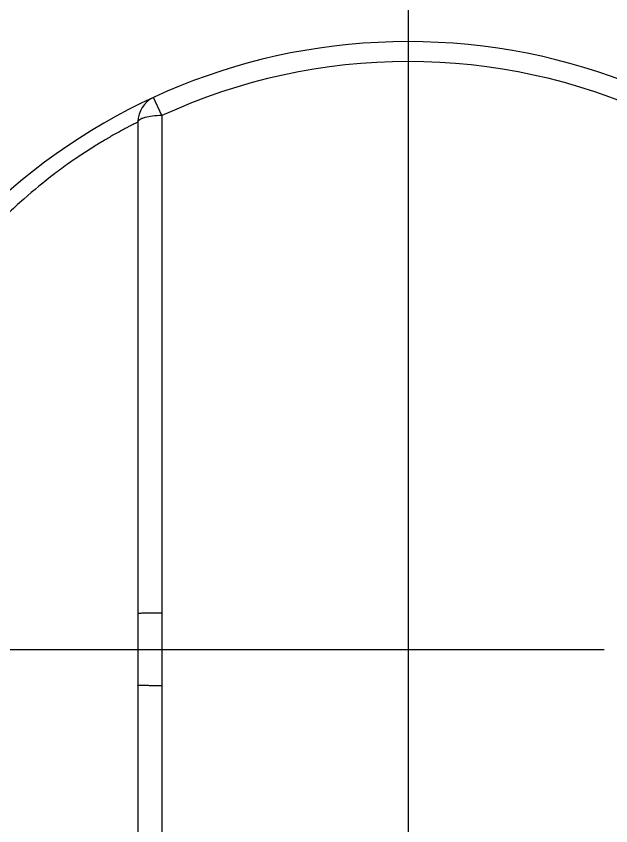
# Model space of a CAD drawing. Extents: x 39521 to 39941, y -9225 to -8631.
# Drawn here: x 39685.9 to 39690.3, y -9082.63 to -9076.63 of the extents above; entities that cross this region are included whole.
import ezdxf

# ---------------------------------------------------------------- set-up
doc = ezdxf.new("R2010")
doc.units = 0
doc.header["$LTSCALE"] = 7
doc.header["$MEASUREMENT"] = 0
doc.linetypes.add('CENTER', pattern=[2, 1.25, -0.25, 0.25, -0.25])
doc.layers.add('CL', color=1, linetype='CENTER')
doc.layers.add('DWG', color=7, linetype='CONTINUOUS')

msp = doc.modelspace()

# ---------------------------------------------------------------- linework, layer by layer
at = {"layer": 'CL'}
for p, q in [((39688.8011, -9074.0226), (39688.8011, -9088.6226)), ((39688.8011, -9074.0226), (39688.8011, -9088.6226)), ((39681.5011, -9081.3226), (39696.1011, -9081.3226)), ((39681.5011, -9081.3226), (39696.1011, -9081.3226))]:
    msp.add_line(p, q, dxfattribs=at)
at = {"layer": 'DWG'}
for p, q in [((39686.9792, -9077.3699), (39686.9174, -9077.2358)), ((39686.9791, -9077.3698), (39686.9792, -9081.0537)), ((39686.8011, -9077.4175), (39686.8011, -9081.0569)), ((39686.8011, -9081.0569), (39686.8011, -9081.5883)), ((39686.9792, -9081.0537), (39686.9792, -9081.5915)), ((39686.8011, -9081.5883), (39686.8011, -9085.2277)), ((39686.9792, -9081.5915), (39686.9791, -9085.2754))]:
    msp.add_line(p, q, dxfattribs=at)
for radius in [6.5, 6.3]:
    msp.add_circle((39688.8011, -9081.3226), radius, dxfattribs=at)
for centre, radius, start, end in [((39688.8011, -9081.3226), 4.5, 185.99754, 174.24014), ((39688.8011, -9081.3226), 4.3524, 65.25315, 114.74693), ((39687.0011, -9077.4175), 0.2001, 114.74654, 180)]:
    msp.add_arc(centre, radius, start, end, dxfattribs=at)
for points, knots in [([(39686.9792, -9077.3699), (39686.9559, -9077.3709), (39686.9132, -9077.3732), (39686.8636, -9077.3816), (39686.8316, -9077.3917), (39686.8134, -9077.3998), (39686.8011, -9077.4103), (39686.8011, -9077.4175)], [0, 0, 0, 0, 0.366009, 0.672803, 0.792799, 0.886737, 1, 1, 1, 1]), ([(39686.8011, -9077.4175), (39686.8012, -9077.4176), (39686.8001, -9077.4178), (39686.7993, -9077.4185), (39686.7969, -9077.4195), (39686.7925, -9077.4218), (39686.7846, -9077.4257), (39686.7728, -9077.4318), (39686.7576, -9077.4395), (39686.7391, -9077.4492), (39686.7174, -9077.4606), (39686.682, -9077.4795), (39686.6301, -9077.508), (39686.5595, -9077.5487), (39686.4781, -9077.5982), (39686.3869, -9077.6568), (39686.2874, -9077.725), (39686.1401, -9077.833), (39685.9457, -9077.9925), (39685.7113, -9078.2165), (39685.4803, -9078.4771), (39685.2624, -9078.7694), (39685.0648, -9079.0885), (39684.8928, -9079.4297), (39684.7005, -9079.9087), (39684.5372, -9080.5405), (39684.4715, -9081.3226), (39684.5372, -9082.1047), (39684.7005, -9082.7365), (39684.8928, -9083.2156), (39685.0648, -9083.5567), (39685.2624, -9083.8758), (39685.4803, -9084.1681), (39685.7113, -9084.4287), (39685.9457, -9084.6527), (39686.1401, -9084.8122), (39686.2874, -9084.9202), (39686.3869, -9084.9884), (39686.4781, -9085.047), (39686.5595, -9085.0965), (39686.6301, -9085.1372), (39686.682, -9085.1657), (39686.7174, -9085.1846), (39686.7391, -9085.1961), (39686.7576, -9085.2057), (39686.7728, -9085.2135), (39686.7846, -9085.2195), (39686.7925, -9085.2234), (39686.7969, -9085.2257), (39686.7993, -9085.2267), (39686.8001, -9085.2274), (39686.8012, -9085.2276), (39686.8011, -9085.2277)], [0, 0, 0, 0, 0.00005, 0.0002, 0.00045, 0.0008, 0.001797, 0.003192, 0.004981, 0.007164, 0.00974, 0.012705, 0.019779, 0.02834, 0.038343, 0.049727, 0.062396, 0.076254, 0.107132, 0.141386, 0.178089, 0.216454, 0.255879, 0.295933, 0.33641, 0.417997, 0.500002, 0.582001, 0.663588, 0.704069, 0.744124, 0.783546, 0.82191, 0.858614, 0.892869, 0.923746, 0.937604, 0.950273, 0.961657, 0.971661, 0.980221, 0.987295, 0.99026, 0.992836, 0.995019, 0.996808, 0.998203, 0.9992, 0.99955, 0.9998, 0.99995, 1, 1, 1, 1]), ([(39686.9792, -9081.0537), (39686.956, -9081.0537), (39686.9225, -9081.0539), (39686.8802, -9081.0543), (39686.8538, -9081.0547), (39686.8323, -9081.0552), (39686.8177, -9081.0556), (39686.8092, -9081.0561), (39686.8048, -9081.0562), (39686.8028, -9081.0567), (39686.8011, -9081.0567), (39686.8011, -9081.0569)], [0, 0, 0, 0, 0.390431, 0.563143, 0.713031, 0.835193, 0.925474, 0.957708, 0.980932, 0.995021, 1, 1, 1, 1]), ([(39686.9792, -9081.5915), (39686.956, -9081.5915), (39686.9225, -9081.5913), (39686.8802, -9081.5909), (39686.8538, -9081.5905), (39686.8323, -9081.59), (39686.8177, -9081.5896), (39686.8092, -9081.5892), (39686.8048, -9081.589), (39686.8028, -9081.5885), (39686.8011, -9081.5886), (39686.8011, -9081.5883)], [0, 0, 0, 0, 0.390431, 0.563143, 0.713031, 0.835193, 0.925474, 0.957708, 0.980932, 0.995021, 1, 1, 1, 1])]:
    msp.add_open_spline(points, degree=3, knots=knots, dxfattribs=at)

doc.saveas('drawing.dxf')
